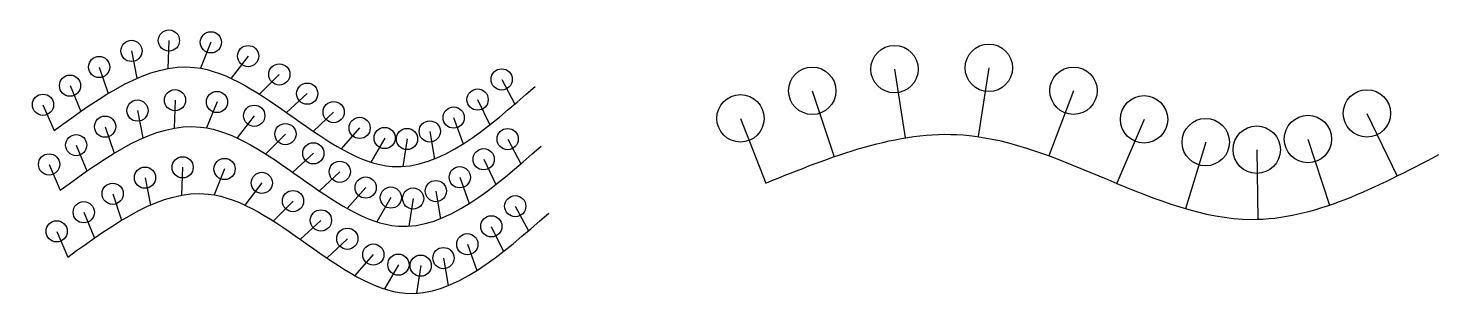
# Model space of a CAD drawing. Header units: millimetres. Extents: x 173 to 10782, y 1283 to 3299.
import ezdxf

# ---------------------------------------------------------------- set-up
doc = ezdxf.new("R2010")
doc.units = ezdxf.units.MM

# ---------------------------------------------------------------- blocks, each defined once
blk = doc.blocks.new('*U2')
blk.add_line((45, 205), (0, 0))
blk.add_circle((45, 205), 79.7)
blk = doc.blocks.new('*U3')
at = {"color": 0, "linetype": 'ByBlock', "lineweight": -2, "transparency": 16777216}
for p, rotation in [((1327, 2045), 10.3110767068787), ((1571, 2048), 350.1819703517705), ((1093, 1971), 23.65632397708815), ((1803, 1971), 335.0036824722267), ((876, 1857), 31.06276283488807), ((671, 1723), 34.74094346509949), ((2017, 1852), 327.5764775689474), ((3936, 1778), 40.70694253281052), ((2220, 1714), 324.8626884073197), ((3747, 1622), 38.03179080646457), ((471, 1581), 35.85563288739183), ((2421, 1574), 325.7239787484643), ((2629, 1443), 330.6573055741364), ((3548, 1480), 32.42842690448452), ((2852, 1342), 342.1860745559217), ((3093, 1309), 3.531797963138593), ((3331, 1366), 21.90911279853174)]:
    blk.add_blockref('*U2', p, dxfattribs=dict(at, rotation=rotation))
blk = doc.blocks.new('*U8')
blk.add_line((45, 205), (0, 0))
blk.add_circle((45, 205), 79.7)
blk = doc.blocks.new('*U10')
at = {"color": 0, "linetype": 'ByBlock', "lineweight": -2, "transparency": 16777216}
for p, rotation in [((1036, 2475), 23.65632397708823), ((1270, 2549), 10.31107670687867), ((1514, 2551), 350.1819703517705), ((819, 2361), 31.06276283488812), ((1746, 2475), 335.0036824722267), ((1960, 2355), 327.5764775689474), ((3879, 2282), 40.70694253281105), ((614, 2227), 34.74094346509953), ((2163, 2218), 324.86268840732), ((414, 2084), 35.85563288739188), ((3690, 2126), 38.03179080646513), ((2364, 2077), 325.7239787484646), ((3491, 1983), 32.42842690448487), ((2572, 1946), 330.6573055741368), ((2795, 1846), 342.1860745559221), ((3274, 1869), 21.9091127985321), ((3036, 1813), 3.531797963139007)]:
    blk.add_blockref('*U8', p, dxfattribs=dict(at, rotation=rotation))
blk = doc.blocks.new('*U15')
blk.add_line((45, 205), (0, 0))
blk.add_circle((45, 205), 79.7)
blk = doc.blocks.new('*U17')
at = {"color": 0, "linetype": 'ByBlock', "lineweight": -2, "transparency": 16777216}
for p, rotation in [((1224, 2997), 10.31107670687867), ((991, 2923), 23.65632397708823), ((1468, 2999), 350.1819703517705), ((1700, 2923), 335.0036824722267), ((774, 2809), 31.06276283488812), ((568, 2674), 34.74094346509953), ((1914, 2803), 327.5764775689474), ((3834, 2730), 40.70694253281105), ((2117, 2666), 324.86268840732), ((3644, 2574), 38.03179080646513), ((368, 2532), 35.85563288739188), ((2318, 2525), 325.7239787484646), ((2526, 2394), 330.6573055741368), ((3445, 2431), 32.42842690448487), ((2749, 2293), 342.1860745559221), ((2990, 2260), 3.531797963139007), ((3228, 2317), 21.9091127985321)]:
    blk.add_blockref('*U15', p, dxfattribs=dict(at, rotation=rotation))
blk = doc.blocks.new('*U18')
blk.add_line((6, 522), (0, 0))
blk.add_circle((6, 522), 178)
blk = doc.blocks.new('*U19')
at = {"color": 0, "linetype": 'ByBlock', "lineweight": -2, "transparency": 16777216}
for p, rotation in [((6768, 2476), 9.404877886929805), ((7317, 2486), 351.7230856279885), ((6235, 2334), 19.09318608940154), ((7849, 2342), 339.8100949340693), ((10468, 2189), 26.34935305769185), ((5720, 2136), 21.97105590506192), ((8360, 2135), 337.4852488193741), ((8878, 1944), 343.7895876291625), ((9961, 1971), 18.82910258220214), ((9422, 1865), 1.657416636654657)]:
    blk.add_blockref('*U18', p, dxfattribs=dict(at, rotation=rotation))

msp = doc.modelspace()

# ---------------------------------------------------------------- linework, layer by layer
for points in [[(368, 2532), (1424, 3005), (2910, 2261), (3985, 2862)], [(414, 2084), (1470, 2557), (2955, 1813), (4031, 2414)], [(5720, 2136), (7204, 2498), (9372, 1864), (10782, 2350)], [(471, 1581), (1527, 2054), (3012, 1309), (4088, 1911)]]:
    msp.add_spline(points, degree=3)

# ---------------------------------------------------------------- block references
for name in ['*U17', '*U19', '*U10', '*U3']:
    msp.add_blockref(name, (0, 0))

doc.saveas('drawing.dxf')
